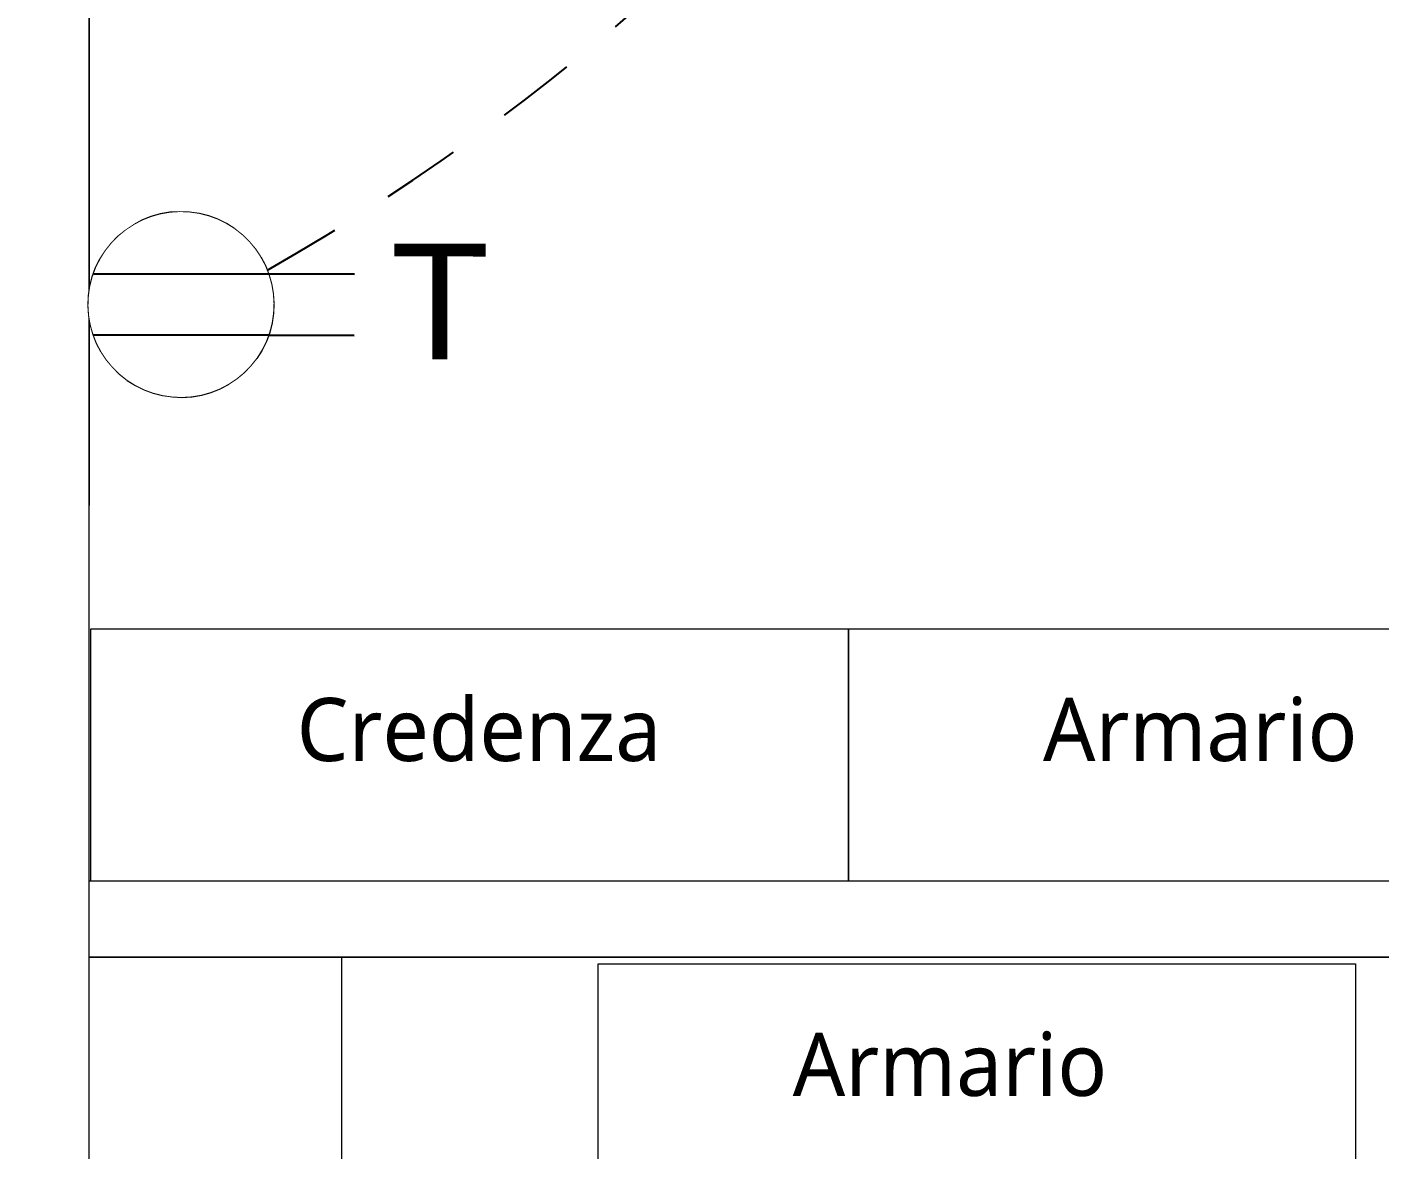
# Model space of a CAD drawing. Header units: metres. Extents: x -17 to 101, y 0 to 79.
# Drawn here: x 57.01 to 59.153, y 26.108 to 27.888 of the extents above; entities that cross this region are included whole.
import ezdxf

# ---------------------------------------------------------------- set-up
doc = ezdxf.new("R2010")
doc.units = ezdxf.units.M
doc.set_wipeout_variables(frame=1)
doc.linetypes.add('CONTINUA', pattern=[0])
doc.linetypes.add('HIDDEN2', pattern=[0.1875, 0.125, -0.0625])
doc.layers.add('Cotas varias El', color=253, linetype='Continuous', lineweight=13)
doc.layers.add('TOMACORRIENTE', color=5, linetype='HIDDEN2', lineweight=30)
doc.styles.add('Generales', font='trebuc.ttf', dxfattribs={"height": 0.1})
doc.styles.add('style1', font='arial.ttf', dxfattribs={"height": 0.35})

# ---------------------------------------------------------------- blocks, each defined once
blk = doc.blocks.new('Tomacorriente con puesta a tierra')
at = {"layer": 'TOMACORRIENTE'}
blk.add_lwpolyline([(0.111, 0.0379), (0.1065, 0.0493), (0.1007, 0.0601), (0.0939, 0.0703), (0.086, 0.0798), (0.0772, 0.0883), (0.0676, 0.0959), (0.0572, 0.1024), (0.0462, 0.1079), (0.0346, 0.1121), (0.0227, 0.1151), (0.0106, 0.1168), (-0.0017, 0.1173), (-0.014, 0.1165), (-0.0261, 0.1144), (-0.0379, 0.111), (-0.0493, 0.1065), (-0.0601, 0.1007), (-0.0703, 0.0939), (-0.0798, 0.086), (-0.0883, 0.0772), (-0.0959, 0.0676), (-0.1024, 0.0572), (-0.1079, 0.0462), (-0.1121, 0.0346), (-0.1151, 0.0227), (-0.1168, 0.0106), (-0.1173, -0.0017), (-0.1165, -0.014), (-0.1144, -0.0261), (-0.111, -0.0379), (-0.1065, -0.0493), (-0.1007, -0.0601), (-0.0939, -0.0703), (-0.086, -0.0798), (-0.0772, -0.0883), (-0.0676, -0.0959), (-0.0572, -0.1024), (-0.0462, -0.1079), (-0.0346, -0.1121), (-0.0227, -0.1151), (-0.0106, -0.1168), (0.0017, -0.1173), (0.014, -0.1165), (0.0261, -0.1144), (0.0379, -0.111), (0.0493, -0.1065), (0.0601, -0.1007), (0.0703, -0.0939), (0.0798, -0.086), (0.0883, -0.0772), (0.0959, -0.0676), (0.1024, -0.0572), (0.1079, -0.0462), (0.1121, -0.0346), (0.1151, -0.0227), (0.1168, -0.0106), (0.1173, 0.0017), (0.1165, 0.014), (0.1144, 0.0261)], close=True, dxfattribs=at)
at = {"layer": 'TOMACORRIENTE', "color": 5, "linetype": 'CONTINUA', "style": 'style1', "text_generation_flag": 4}
blk.add_text('T', height=0.1466, rotation=180, dxfattribs=at).set_placement((0.3906, -0.0687))
blk.add_wipeout([(0.111, 0.0379), (0.1065, 0.0493), (0.1007, 0.0601), (0.0939, 0.0703), (0.086, 0.0798), (0.0772, 0.0883), (0.0676, 0.0959), (0.0572, 0.1024), (0.0462, 0.1079), (0.0346, 0.1121), (0.0227, 0.1151), (0.0106, 0.1168), (-0.0017, 0.1173), (-0.014, 0.1165), (-0.0261, 0.1144), (-0.0379, 0.111), (-0.0493, 0.1065), (-0.0601, 0.1007), (-0.0703, 0.0939), (-0.0798, 0.086), (-0.0883, 0.0772), (-0.0959, 0.0676), (-0.1024, 0.0572), (-0.1079, 0.0462), (-0.1121, 0.0346), (-0.1151, 0.0227), (-0.1168, 0.0106), (-0.1173, -0.0017), (-0.1165, -0.014), (-0.1144, -0.0261), (-0.111, -0.0379), (-0.1065, -0.0493), (-0.1007, -0.0601), (-0.0939, -0.0703), (-0.086, -0.0798), (-0.0772, -0.0883), (-0.0676, -0.0959), (-0.0572, -0.1024), (-0.0462, -0.1079), (-0.0346, -0.1121), (-0.0227, -0.1151), (-0.0106, -0.1168), (0.0017, -0.1173), (0.014, -0.1165), (0.0261, -0.1144), (0.0379, -0.111), (0.0493, -0.1065), (0.0601, -0.1007), (0.0703, -0.0939), (0.0798, -0.086), (0.0883, -0.0772), (0.0959, -0.0676), (0.1024, -0.0572), (0.1079, -0.0462), (0.1121, -0.0346), (0.1151, -0.0227), (0.1168, -0.0106), (0.1173, 0.0017), (0.1165, 0.014), (0.1144, 0.0261)]).dxf.layer = 'TOMACORRIENTE'
at = {"layer": 'TOMACORRIENTE', "color": 5, "linetype": 'CONTINUA'}
for p, q in [((-0.1107, 0.0388), (0.2197, 0.0388)), ((-0.1107, -0.0388), (0.2197, -0.0388))]:
    blk.add_line(p, q, dxfattribs=at)

msp = doc.modelspace()

# ---------------------------------------------------------------- linework, layer by layer
at = {"layer": 'Cotas varias El'}
msp.add_line((57.1077, 28.3839), (57.1077, 27.1296), dxfattribs=at)
at = {"layer": 'Cotas varias El', "ltscale": 0.05}
msp.add_lwpolyline([(57.1077, 26.5339), (57.1077, 28.3839), (56.8577, 28.3839), (56.8577, 25.0839), (57.1077, 25.0839), (57.1077, 26.5339)], dxfattribs=at)
at = {"layer": 'Cotas varias El'}
for points in [[(57.1108, 26.9339), (58.3108, 26.9339), (58.3108, 26.5339), (57.1108, 26.5339), (57.1108, 26.9339)], [(58.3108, 26.9339), (59.5108, 26.9339), (59.5108, 26.5339), (58.3108, 26.5339), (58.3108, 26.9339)], [(60.7108, 26.5339), (57.1077, 26.5339)], [(60.7108, 26.4139), (57.1077, 26.4139)], [(57.1077, 25.2139), (57.1077, 26.4139), (57.5077, 26.4139), (57.5077, 25.2139), (57.1077, 25.2139)], [(60.2968, 26.4139), (60.2808, 24.7089), (60.1608, 24.7089), (60.1608, 22.9539), (58.5576, 22.9539), (58.5576, 22.9539), (57.5576, 22.9539), (57.5576, 23.0839), (57.5576, 23.0839), (57.5576, 23.1839), (57.1077, 23.1839), (57.1077, 26.4139), (60.2968, 26.4139)], [(57.9142, 26.4031), (59.1142, 26.4031), (59.1142, 26.0031), (57.9142, 26.0031), (57.9142, 26.4031)]]:
    msp.add_lwpolyline(points, dxfattribs=at)
at = {"layer": 'TOMACORRIENTE', "lineweight": 25}
msp.add_arc((55.6261, 30.6124, -0.1153), 3.5753, 299.5524, 313.5052, dxfattribs=at)

# ---------------------------------------------------------------- texts
at = {"layer": 'Cotas varias El', "char_height": 0.1, "attachment_point": 3, "style": 'Generales'}
for s, insert in [('Credenza ', (58.0145, 26.8245)), ('Armario ', (59.1173, 26.8245)), ('Armario ', (58.7208, 26.2937))]:
    msp.add_mtext_dynamic_manual_height_columns(s, width=0.115, gutter_width=1, heights=[0.1165], dxfattribs=dict(at, insert=insert))

# ---------------------------------------------------------------- next in the draw order: block references
at = {"layer": 'TOMACORRIENTE', "lineweight": 25, "xscale": 1.25, "yscale": 1.25, "zscale": 1.25, "rotation": 359.8828537432621}
msp.add_blockref('Tomacorriente con puesta a tierra', (57.2534, 27.4481), dxfattribs=at)

doc.saveas('drawing.dxf')
